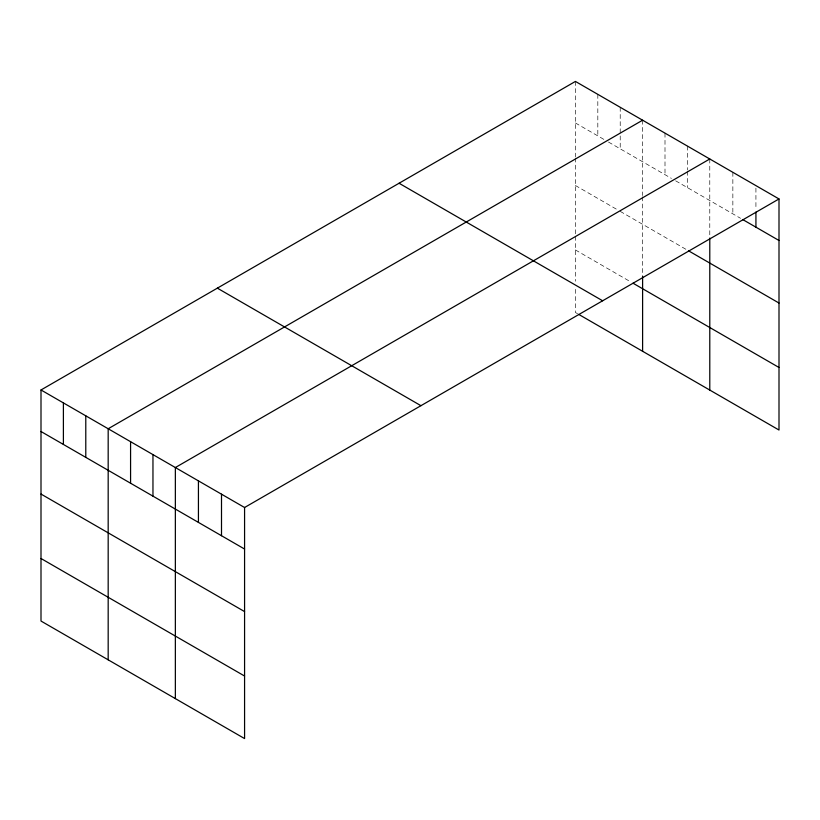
<?xml version="1.0" encoding="UTF-8"?>
<svg xmlns="http://www.w3.org/2000/svg" width="820" height="820" viewBox="0 0 820 820"><rect width="100%" height="100%" fill="white"/><g stroke="black" fill="none" stroke-linecap="round" stroke-linejoin="round"><path stroke-width="0.61" stroke-dasharray="4.1 3.07" d="M575.425 122.969L604.217 139.584M608.481 142.044L671.395 178.37M675.659 180.83L740.552 218.294M575.425 185.504L618.085 210.135M620.217 211.365L687.396 250.151M575.425 249.946L630.877 281.967M577.557 313.722L575.425 312.492L575.425 287.471M755.927 188.159L755.927 209.551M732.854 172.313L732.854 213.856M709.782 158.998L709.782 236.816M687.396 146.073L687.396 169.986M687.396 171.247L687.396 187.606M664.999 133.137L664.999 174.68M642.603 120.212L642.603 195.529M642.603 196.779L642.603 276.34M620.217 107.287L620.217 148.82M597.821 94.351L597.821 135.894M575.425 81.426L575.425 156.743M575.425 157.993L575.425 235.073M575.425 236.314L575.425 281.219"/><path stroke-width="1.23" d="M41 389.971L244.575 507.508L244.575 738.574L41 621.047L41 389.971L575.425 81.426L779 198.952L779 430.029L578.623 314.337M642.603 120.212L108.178 428.757L108.178 659.823M709.782 158.998L175.357 467.543L175.357 698.609M244.575 507.508L779 198.952M742.746 219.565L779 240.496M688.462 250.766L779 303.041M633.009 283.197L779 367.483M399.063 183.249L602.639 300.776M217.361 288.158L420.937 405.685M41 431.515L244.575 549.041M41 494.06L244.575 611.587M41 558.502L244.575 676.028M755.927 212.072L755.927 227.171M709.782 238.066L709.782 390.064M642.603 276.34L642.603 351.278M221.502 494.183L221.502 535.726M198.43 480.868L198.43 522.401M152.961 454.618L152.961 496.151M130.575 441.693L130.575 483.226M85.782 415.832L85.782 457.375M63.396 402.907L63.396 444.44"/></g></svg>
